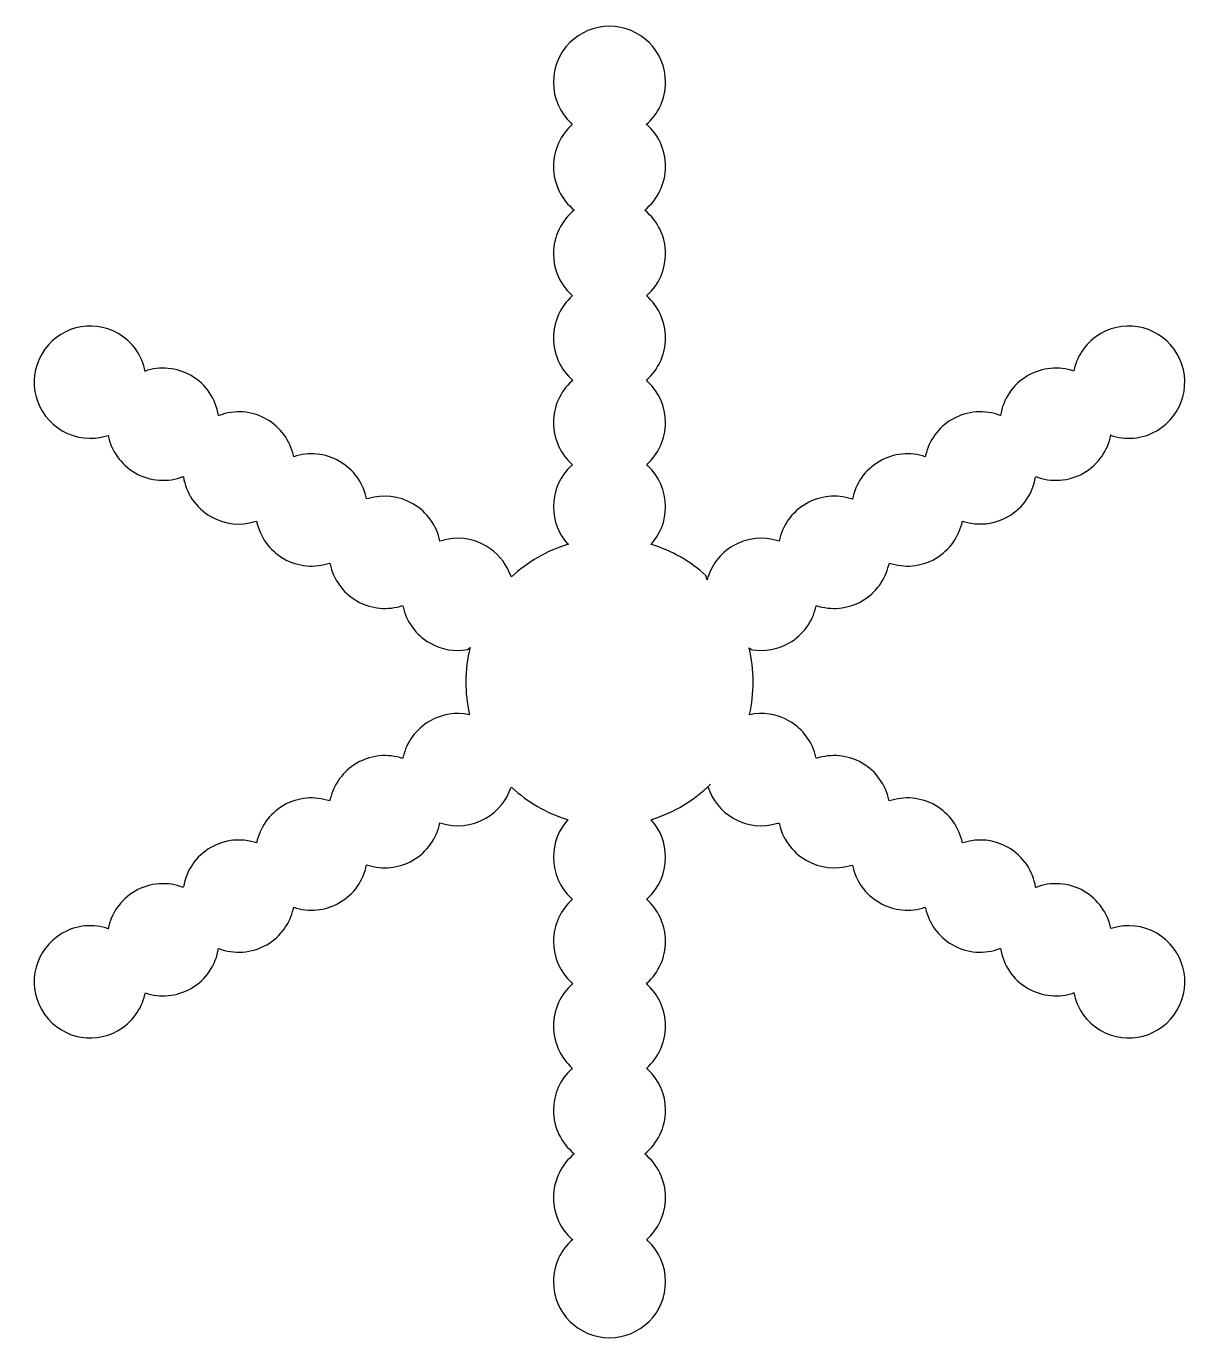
# Model space of a CAD drawing. Header units: centimetres. Extents: x -7.8 to 7.8, y -8.8 to 8.8.
import ezdxf

# ---------------------------------------------------------------- set-up
doc = ezdxf.new("R2010")
doc.units = ezdxf.units.CM
doc.header["$MEASUREMENT"] = 0
doc.layers.add('Camada 1', color=7, linetype='Continuous')

msp = doc.modelspace()

# ---------------------------------------------------------------- linework, layer by layer
at = {"layer": 'Camada 1'}
msp.add_open_spline([(-0.5643, 1.85474), (-0.68185, 1.98759), (-0.75313, 2.16229), (-0.75313, 2.35359), (-0.75313, 2.35359), (-0.75313, 2.57222), (-0.66, 2.76907), (-0.51125, 2.9066), (-0.51125, 2.9066), (-0.51125, 2.9066), (-0.49966, 2.91975), (-0.49966, 2.91975), (-0.49966, 2.91975), (-0.65521, 3.05776), (-0.75313, 3.2591), (-0.75313, 3.48334), (-0.75313, 3.48334), (-0.75313, 3.7049), (-0.65751, 3.90413), (-0.50516, 4.04195), (-0.50516, 4.04195), (-0.50516, 4.04195), (-0.49542, 4.05335), (-0.49542, 4.05335), (-0.49542, 4.05335), (-0.65338, 4.19144), (-0.75312, 4.39435), (-0.75312, 4.62059), (-0.75312, 4.62059), (-0.75312, 4.84475), (-0.6553, 5.04599), (-0.49994, 5.18399), (-0.49994, 5.18399), (-0.49994, 5.18399), (-0.51592, 5.20164), (-0.51592, 5.20164), (-0.51592, 5.20164), (-0.662, 5.33899), (-0.75312, 5.53401), (-0.75312, 5.75033), (-0.75312, 5.75033), (-0.75312, 5.98634), (-0.64453, 6.19705), (-0.47457, 6.33514), (-0.47457, 6.33514), (-0.47457, 6.33514), (-0.4729, 6.33744), (-0.4729, 6.33744), (-0.4729, 6.33744), (-0.64379, 6.47553), (-0.75312, 6.68682), (-0.75312, 6.92365), (-0.75312, 6.92365), (-0.75312, 7.14781), (-0.6553, 7.34905), (-0.49994, 7.48703), (-0.49994, 7.48703), (-0.49994, 7.48703), (-0.51558, 7.50431), (-0.51558, 7.50431), (-0.51558, 7.50431), (-0.66184, 7.64166), (-0.75315, 7.83684), (-0.75315, 8.05337), (-0.75315, 8.05337), (-0.75316, 8.46933), (-0.416, 8.80656), (0, 8.80656), (0, 8.80656), (0.41593, 8.80656), (0.75316, 8.46932), (0.75316, 8.0534), (0.75316, 8.0534), (0.75316, 7.82686), (0.65304, 7.62369), (0.49479, 7.48558), (0.49479, 7.48558), (0.49479, 7.48558), (0.49709, 7.48944), (0.49709, 7.48944), (0.49709, 7.48944), (0.65404, 7.35135), (0.75315, 7.14908), (0.75315, 6.92365), (0.75315, 6.92365), (0.75315, 6.68727), (0.64419, 6.47627), (0.47383, 6.33818), (0.47383, 6.33818), (0.47383, 6.33818), (0.47989, 6.33082), (0.47989, 6.33082), (0.47989, 6.33082), (0.64676, 6.19263), (0.75313, 5.98385), (0.75313, 5.75032), (0.75313, 5.75032), (0.75313, 5.53177), (0.65997, 5.33495), (0.51133, 5.19739), (0.51133, 5.19739), (0.51133, 5.19739), (0.49966, 5.18416), (0.49966, 5.18416), (0.49966, 5.18416), (0.65513, 5.04615), (0.75313, 4.84481), (0.75313, 4.62057), (0.75313, 4.62057), (0.75313, 4.39512), (0.65402, 4.19279), (0.49696, 4.05468), (0.49696, 4.05468), (0.49696, 4.05468), (0.51463, 4.03317), (0.51463, 4.03317), (0.51463, 4.03317), (0.66137, 3.89572), (0.75313, 3.70017), (0.75313, 3.48329), (0.75313, 3.48329), (0.75313, 3.25943), (0.65539, 3.05834), (0.50037, 2.92036), (0.50037, 2.92036), (0.50037, 2.92036), (0.51463, 2.90343), (0.51463, 2.90343), (0.51463, 2.90343), (0.66137, 2.76598), (0.75313, 2.57043), (0.75313, 2.35355), (0.75313, 2.35355), (0.75313, 2.15911), (0.67939, 1.98184), (0.5584, 1.84817), (0.5584, 1.84817), (0.5584, 1.84817), (0.55941, 1.84761), (0.55941, 1.84761), (0.55941, 1.84761), (0.83558, 1.76413), (1.08569, 1.62033), (1.29426, 1.43158), (1.29426, 1.43158), (1.29426, 1.43158), (1.31072, 1.37173), (1.31072, 1.37173), (1.31072, 1.37173), (1.36065, 1.55792), (1.48154, 1.72505), (1.66166, 1.82904), (1.66166, 1.82904), (1.85094, 1.93834), (2.06801, 1.95609), (2.26155, 1.89595), (2.26155, 1.89595), (2.26155, 1.89595), (2.27875, 1.89264), (2.27875, 1.89264), (2.27875, 1.89264), (2.3204, 2.09629), (2.44597, 2.28182), (2.63996, 2.39379), (2.63996, 2.39379), (2.83194, 2.50465), (3.05231, 2.5214), (3.24787, 2.45843), (3.24787, 2.45843), (3.24787, 2.45843), (3.26258, 2.45576), (3.26258, 2.45576), (3.26258, 2.45576), (3.30322, 2.66142), (3.429, 2.84935), (3.62501, 2.96252), (3.62501, 2.96252), (3.81908, 3.0746), (4.04223, 3.0905), (4.23953, 3.02494), (4.23953, 3.02494), (4.23953, 3.02494), (4.24678, 3.04756), (4.24678, 3.04756), (4.24678, 3.04756), (4.29266, 3.24282), (4.41603, 3.41909), (4.60333, 3.52728), (4.60333, 3.52728), (4.80772, 3.64534), (5.04455, 3.65674), (5.24918, 3.5785), (5.24918, 3.5785), (5.24918, 3.5785), (5.25204, 3.57824), (5.25204, 3.57824), (5.25204, 3.57824), (5.28614, 3.79522), (5.41431, 3.99565), (5.61952, 4.11405), (5.61952, 4.11405), (5.81351, 4.22602), (6.03674, 4.24203), (6.23404, 4.17647), (6.23404, 4.17647), (6.23404, 4.17647), (6.24113, 4.19862), (6.24113, 4.19862), (6.24113, 4.19862), (6.28701, 4.39399), (6.41038, 4.5706), (6.59784, 4.67889), (6.59784, 4.67889), (6.95804, 4.88685), (7.41874, 4.76348), (7.62673, 4.40317), (7.62673, 4.40317), (7.83469, 4.04305), (7.71121, 3.58235), (7.35101, 3.37439), (7.35101, 3.37439), (7.15482, 3.26102), (6.92881, 3.24623), (6.73014, 3.31428), (6.73014, 3.31428), (6.73014, 3.31428), (6.73456, 3.31417), (6.73456, 3.31417), (6.73456, 3.31417), (6.69355, 3.10914), (6.56787, 2.92224), (6.37269, 2.80953), (6.37269, 2.80953), (6.16796, 2.69131), (5.93084, 2.68007), (5.726, 2.7587), (5.726, 2.7587), (5.726, 2.7587), (5.72261, 2.74978), (5.72261, 2.74978), (5.72261, 2.74978), (5.68647, 2.5361), (5.55878, 2.33965), (5.35651, 2.22278), (5.35651, 2.22278), (5.16731, 2.11356), (4.95024, 2.09591), (4.75681, 2.15584), (4.75681, 2.15584), (4.75681, 2.15584), (4.73953, 2.15933), (4.73953, 2.15933), (4.73953, 2.15933), (4.6977, 1.95568), (4.57239, 1.77007), (4.37821, 1.658), (4.37821, 1.658), (4.18292, 1.54529), (3.95813, 1.52994), (3.7602, 1.59685), (3.7602, 1.59685), (3.7602, 1.59685), (3.75028, 1.57084), (3.75028, 1.57084), (3.75028, 1.57084), (3.70467, 1.37492), (3.58111, 1.19775), (3.3932, 1.08927), (3.3932, 1.08927), (3.19939, 0.9773), (2.97653, 0.96156), (2.77942, 1.02675), (2.77942, 1.02675), (2.77942, 1.02675), (2.77191, 1.00587), (2.77191, 1.00587), (2.77191, 1.00587), (2.7263, 0.81013), (2.60281, 0.63297), (2.41491, 0.52449), (2.41491, 0.52449), (2.25814, 0.43403), (2.08238, 0.40627), (1.9167, 0.43347), (1.9167, 0.43347), (1.9167, 0.43347), (1.8755, 0.45757), (1.8755, 0.45757), (1.8755, 0.45757), (1.91117, 0.31083), (1.93003, 0.15759), (1.93003, -0.00011), (1.93003, -0.00011), (1.93003, -0.14949), (1.91302, -0.29496), (1.88095, -0.43461), (1.88095, -0.43461), (1.88095, -0.43461), (1.88196, -0.44014), (1.88196, -0.44014), (1.88196, -0.44014), (2.05756, -0.40273), (2.24714, -0.4277), (2.41499, -0.52462), (2.41499, -0.52462), (2.6043, -0.63392), (2.72815, -0.81302), (2.77292, -1.01058), (2.77292, -1.01058), (2.77292, -1.01058), (2.77861, -1.02722), (2.77861, -1.02722), (2.77861, -1.02722), (2.97583, -0.9615), (3.19922, -0.9774), (3.39332, -1.08948), (3.39332, -1.08948), (3.5852, -1.20029), (3.70995, -1.38277), (3.75326, -1.58367), (3.75326, -1.58367), (3.75326, -1.58367), (3.75823, -1.59772), (3.75823, -1.59772), (3.75823, -1.59772), (3.95664, -1.53004), (4.18225, -1.54504), (4.37828, -1.65812), (4.37828, -1.65812), (4.57246, -1.77017), (4.69776, -1.95554), (4.7396, -2.15911), (4.7396, -2.15911), (4.7396, -2.15911), (4.76286, -2.15414), (4.76286, -2.15414), (4.76286, -2.15414), (4.95492, -2.09622), (5.16931, -2.11488), (5.35666, -2.22301), (5.35666, -2.22301), (5.56097, -2.34104), (5.68929, -2.54038), (5.72388, -2.75681), (5.72388, -2.75681), (5.72388, -2.75681), (5.72499, -2.75938), (5.72499, -2.75938), (5.72499, -2.75938), (5.92999, -2.68043), (6.16764, -2.69128), (6.37277, -2.80968), (6.37277, -2.80968), (6.56684, -2.92173), (6.69225, -3.1071), (6.73409, -3.31064), (6.73409, -3.31064), (6.73409, -3.31064), (6.75687, -3.30577), (6.75687, -3.30577), (6.75687, -3.30577), (6.94893, -3.24777), (7.16361, -3.26632), (7.35115, -3.37454), (7.35115, -3.37454), (7.71135, -3.5825), (7.83483, -4.0432), (7.62679, -4.40343), (7.62679, -4.40343), (7.41893, -4.76366), (6.95821, -4.88704), (6.59798, -4.67907), (6.59798, -4.67907), (6.40179, -4.5658), (6.27582, -4.37752), (6.23547, -4.17147), (6.23547, -4.17147), (6.23547, -4.17147), (6.23759, -4.17533), (6.23759, -4.17533), (6.23759, -4.17533), (6.03958, -4.24224), (5.81487, -4.2269), (5.6196, -4.11416), (5.6196, -4.11416), (5.41487, -3.99602), (5.2866, -3.79624), (5.2522, -3.57954), (5.2522, -3.57954), (5.2522, -3.57954), (5.24283, -3.58113), (5.24283, -3.58113), (5.24283, -3.58113), (5.03966, -3.65662), (4.80574, -3.64429), (4.60349, -3.52753), (4.60349, -3.52753), (4.41421, -3.41831), (4.29036, -3.23924), (4.24551, -3.04165), (4.24551, -3.04165), (4.24551, -3.04165), (4.23998, -3.02493), (4.23998, -3.02493), (4.23998, -3.02493), (4.04268, -3.09055), (3.81929, -3.07486), (3.62511, -2.96267), (3.62511, -2.96267), (3.42982, -2.84993), (3.30425, -2.66295), (3.26313, -2.45803), (3.26313, -2.45803), (3.26313, -2.45803), (3.23564, -2.46242), (3.23564, -2.46242), (3.23564, -2.46242), (3.04323, -2.52089), (2.828, -2.50253), (2.64017, -2.39403), (2.64017, -2.39403), (2.44626, -2.28214), (2.32114, -2.09696), (2.27904, -1.8937), (2.27904, -1.8937), (2.27904, -1.8937), (2.25726, -1.89756), (2.25726, -1.89756), (2.25726, -1.89756), (2.06491, -1.95603), (1.8498, -1.93764), (1.66187, -1.82914), (1.66187, -1.82914), (1.49397, -1.73225), (1.3776, -1.58054), (1.32225, -1.40972), (1.32225, -1.40972), (1.32225, -1.40972), (1.35718, -1.37239), (1.35718, -1.37239), (1.35718, -1.37239), (1.13863, -1.58845), (0.86879, -1.75273), (0.56761, -1.84533), (0.56761, -1.84533), (0.56761, -1.84533), (0.5606, -1.85073), (0.5606, -1.85073), (0.5606, -1.85073), (0.6804, -1.98405), (0.7533, -2.1604), (0.7533, -2.35373), (0.7533, -2.35373), (0.7533, -2.57238), (0.66009, -2.76921), (0.51131, -2.90674), (0.51131, -2.90674), (0.51131, -2.90674), (0.4998, -2.92), (0.4998, -2.92), (0.4998, -2.92), (0.65527, -3.0579), (0.75327, -3.25933), (0.75327, -3.48348), (0.75327, -3.48348), (0.75327, -3.70504), (0.65768, -3.90427), (0.50522, -4.04217), (0.50522, -4.04217), (0.50522, -4.04217), (0.49548, -4.05357), (0.49548, -4.05357), (0.49548, -4.05357), (0.65344, -4.19158), (0.75318, -4.39449), (0.75326, -4.62076), (0.75326, -4.62076), (0.75326, -4.84492), (0.65544, -5.04616), (0.50008, -5.18416), (0.50008, -5.18416), (0.50008, -5.18416), (0.51598, -5.20181), (0.51598, -5.20181), (0.51598, -5.20181), (0.66216, -5.33916), (0.75321, -5.53418), (0.75328, -5.7505), (0.75328, -5.7505), (0.7532, -5.98648), (0.64469, -6.19722), (0.47473, -6.33539), (0.47473, -6.33539), (0.47473, -6.33539), (0.47298, -6.33769), (0.47298, -6.33769), (0.47298, -6.33769), (0.6439, -6.4757), (0.75331, -6.68697), (0.75331, -6.9238), (0.75331, -6.9238), (0.75331, -7.14793), (0.65549, -7.34917), (0.50013, -7.48718), (0.50013, -7.48718), (0.50013, -7.48718), (0.51577, -7.50446), (0.51577, -7.50446), (0.51577, -7.50446), (0.66193, -7.64181), (0.75326, -7.83699), (0.75334, -8.05352), (0.75334, -8.05352), (0.75334, -8.46945), (0.41613, -8.80676), (0.0001, -8.80668), (0.0001, -8.80668), (-0.41577, -8.80676), (-0.75301, -8.46944), (-0.75301, -8.05352), (-0.75301, -8.05352), (-0.75301, -7.82696), (-0.65289, -7.62381), (-0.49467, -7.4858), (-0.49467, -7.4858), (-0.49467, -7.4858), (-0.49692, -7.48958), (-0.49692, -7.48958), (-0.49692, -7.48958), (-0.65395, -7.35147), (-0.75301, -7.14922), (-0.75301, -6.92379), (-0.75301, -6.92379), (-0.75304, -6.68738), (-0.64411, -6.47641), (-0.47369, -6.33832), (-0.47369, -6.33832), (-0.47369, -6.33832), (-0.47972, -6.33096), (-0.47972, -6.33096), (-0.47972, -6.33096), (-0.6467, -6.19277), (-0.75301, -5.98399), (-0.75301, -5.75049), (-0.75301, -5.75049), (-0.75304, -5.53194), (-0.65982, -5.3352), (-0.51115, -5.19756), (-0.51115, -5.19756), (-0.51115, -5.19756), (-0.49948, -5.18433), (-0.49948, -5.18433), (-0.49948, -5.18433), (-0.65495, -5.04632), (-0.75303, -4.845), (-0.753, -4.62074), (-0.753, -4.62074), (-0.753, -4.39529), (-0.65389, -4.19296), (-0.49691, -4.05495), (-0.49691, -4.05495), (-0.49691, -4.05495), (-0.51453, -4.03336), (-0.51453, -4.03336), (-0.51453, -4.03336), (-0.66129, -3.89591), (-0.75305, -3.70036), (-0.75303, -3.48348), (-0.75303, -3.48348), (-0.75306, -3.25962), (-0.65529, -3.05861), (-0.5003, -2.92055), (-0.5003, -2.92055), (-0.5003, -2.92055), (-0.51456, -2.90362), (-0.51456, -2.90362), (-0.51456, -2.90362), (-0.66132, -2.76627), (-0.75306, -2.57072), (-0.75306, -2.35374), (-0.75306, -2.35374), (-0.75306, -2.16059), (-0.68038, -1.98443), (-0.56087, -1.85114), (-0.56087, -1.85114), (-0.56087, -1.85114), (-0.56886, -1.8449), (-0.56886, -1.8449), (-0.56886, -1.8449), (-0.84831, -1.75883), (-1.10067, -1.61101), (-1.31001, -1.41739), (-1.31001, -1.41739), (-1.31001, -1.41739), (-1.32297, -1.41308), (-1.32297, -1.41308), (-1.32297, -1.41308), (-1.37885, -1.5826), (-1.4949, -1.73301), (-1.66161, -1.82927), (-1.66161, -1.82927), (-1.85092, -1.9386), (-2.06798, -1.95632), (-2.26145, -1.89629), (-2.26145, -1.89629), (-2.26145, -1.89629), (-2.2787, -1.89288), (-2.2787, -1.89288), (-2.2787, -1.89288), (-2.3204, -2.09653), (-2.44584, -2.28206), (-2.63996, -2.39413), (-2.63996, -2.39413), (-2.83184, -2.50491), (-3.05221, -2.52171), (-3.24776, -2.45864), (-3.24776, -2.45864), (-3.24776, -2.45864), (-3.26252, -2.45597), (-3.26252, -2.45597), (-3.26252, -2.45597), (-3.30311, -2.66174), (-3.42897, -2.84956), (-3.62489, -2.96273), (-3.62489, -2.96273), (-3.81896, -3.07481), (-4.04219, -3.09071), (-4.23941, -3.02515), (-4.23941, -3.02515), (-4.23941, -3.02515), (-4.24671, -3.04777), (-4.24671, -3.04777), (-4.24671, -3.04777), (-4.29259, -3.24303), (-4.41594, -3.41938), (-4.60326, -3.52759), (-4.60326, -3.52759), (-4.80768, -3.64554), (-5.04443, -3.65694), (-5.24908, -3.57881), (-5.24908, -3.57881), (-5.24908, -3.57881), (-5.25188, -3.57844), (-5.25188, -3.57844), (-5.25188, -3.57844), (-5.28598, -3.79548), (-5.41428, -3.99582), (-5.61936, -4.11425), (-5.61936, -4.11425), (-5.81348, -4.2263), (-6.03671, -4.24223), (-6.23388, -4.17667), (-6.23388, -4.17667), (-6.23388, -4.17667), (-6.24105, -4.19882), (-6.24105, -4.19882), (-6.24105, -4.19882), (-6.28688, -4.39421), (-6.4103, -4.57082), (-6.59776, -4.67912), (-6.59776, -4.67912), (-6.95796, -4.88706), (-7.41863, -4.76368), (-7.62665, -4.40337), (-7.62665, -4.40337), (-7.83461, -4.04327), (-7.71113, -3.58258), (-7.35093, -3.37459), (-7.35093, -3.37459), (-7.15471, -3.26132), (-6.92873, -3.24643), (-6.73006, -3.31448), (-6.73006, -3.31448), (-6.73006, -3.31448), (-6.73448, -3.31437), (-6.73448, -3.31437), (-6.73448, -3.31437), (-6.69344, -3.10937), (-6.56774, -2.92244), (-6.37253, -2.80973), (-6.37253, -2.80973), (-6.16787, -2.69149), (-5.93068, -2.68038), (-5.72589, -2.7589), (-5.72589, -2.7589), (-5.72589, -2.7589), (-5.72253, -2.74996), (-5.72253, -2.74996), (-5.72253, -2.74996), (-5.68636, -2.53631), (-5.55865, -2.33983), (-5.35645, -2.22307), (-5.35645, -2.22307), (-5.16725, -2.11377), (-4.95018, -2.0961), (-4.75669, -2.15605), (-4.75669, -2.15605), (-4.75669, -2.15605), (-4.73941, -2.15957), (-4.73941, -2.15957), (-4.73941, -2.15957), (-4.69761, -1.95592), (-4.5723, -1.77029), (-4.37809, -1.65824), (-4.37809, -1.65824), (-4.18285, -1.5455), (-3.95804, -1.53016), (-3.76, -1.59707), (-3.76, -1.59707), (-3.76, -1.59707), (-3.7501, -1.57106), (-3.7501, -1.57106), (-3.7501, -1.57106), (-3.70449, -1.37524), (-3.58103, -1.19797), (-3.39315, -1.0896), (-3.39315, -1.0896), (-3.19929, -0.97763), (-2.97635, -0.96181), (-2.77926, -1.027), (-2.77926, -1.027), (-2.77926, -1.027), (-2.77172, -1.00623), (-2.77172, -1.00623), (-2.77172, -1.00623), (-2.72611, -0.81041), (-2.60262, -0.63322), (-2.41477, -0.52474), (-2.41477, -0.52474), (-2.24835, -0.42867), (-2.06057, -0.4033), (-1.88613, -0.43933), (-1.88613, -0.43933), (-1.88613, -0.43933), (-1.88314, -0.42435), (-1.88314, -0.42435), (-1.88314, -0.42435), (-1.91375, -0.28782), (-1.92989, -0.14588), (-1.92989, -0.00014), (-1.92989, -0.00014), (-1.92989, 0.16012), (-1.91036, 0.31585), (-1.87353, 0.46471), (-1.87353, 0.46471), (-1.87353, 0.46471), (-1.90893, 0.43455), (-1.90893, 0.43455), (-1.90893, 0.43455), (-2.07686, 0.40523), (-2.25564, 0.43243), (-2.41484, 0.52438), (-2.41484, 0.52438), (-2.60412, 0.63371), (-2.72805, 0.8128), (-2.77279, 1.01037), (-2.77279, 1.01037), (-2.77279, 1.01037), (-2.7784, 1.02701), (-2.7784, 1.02701), (-2.7784, 1.02701), (-2.97567, 0.96126), (-3.19901, 0.97719), (-3.39319, 1.08927), (-3.39319, 1.08927), (-3.58507, 1.20005), (-3.70982, 1.38245), (-3.753, 1.58333), (-3.753, 1.58333), (-3.753, 1.58333), (-3.758, 1.59749), (-3.758, 1.59749), (-3.758, 1.59749), (-3.95654, 1.52973), (-4.18215, 1.54481), (-4.37813, 1.65789), (-4.37813, 1.65789), (-4.5722, 1.76997), (-4.69761, 1.95531), (-4.73945, 2.15885), (-4.73945, 2.15885), (-4.73945, 2.15885), (-4.76271, 2.15388), (-4.76271, 2.15388), (-4.76271, 2.15388), (-4.95472, 2.09596), (-5.16911, 2.11462), (-5.35649, 2.22275), (-5.35649, 2.22275), (-5.56088, 2.34081), (-5.68907, 2.54012), (-5.72368, 2.75644), (-5.72368, 2.75644), (-5.72368, 2.75644), (-5.72482, 2.75901), (-5.72482, 2.75901), (-5.72482, 2.75901), (-5.92985, 2.68003), (-6.16749, 2.69099), (-6.37257, 2.80939), (-6.37257, 2.80939), (-6.56669, 2.92147), (-6.69211, 3.10681), (-6.73389, 3.31038), (-6.73389, 3.31038), (-6.73389, 3.31038), (-6.7567, 3.30551), (-6.7567, 3.30551), (-6.7567, 3.30551), (-6.94879, 3.24749), (-7.16347, 3.26606), (-7.35098, 3.37428), (-7.35098, 3.37428), (-7.71118, 3.58224), (-7.83466, 4.04286), (-7.62665, 4.40317), (-7.62665, 4.40317), (-7.41869, 4.76337), (-6.95802, 4.88675), (-6.59782, 4.67879), (-6.59782, 4.67879), (-6.40163, 4.56552), (-6.27572, 4.37724), (-6.23526, 4.17119), (-6.23526, 4.17119), (-6.23526, 4.17119), (-6.23743, 4.17505), (-6.23743, 4.17505), (-6.23743, 4.17505), (-6.03939, 4.24199), (-5.81465, 4.22662), (-5.61942, 4.1139), (-5.61942, 4.1139), (-5.41471, 3.99576), (-5.28647, 3.7959), (-5.25207, 3.57928), (-5.25207, 3.57928), (-5.25207, 3.57928), (-5.24265, 3.58084), (-5.24265, 3.58084), (-5.24265, 3.58084), (-5.03956, 3.65633), (-4.80553, 3.644), (-4.60331, 3.52724), (-4.60331, 3.52724), (-4.41405, 3.41802), (-4.29018, 3.23892), (-4.24536, 3.04136), (-4.24536, 3.04136), (-4.24536, 3.04136), (-4.23975, 3.02464), (-4.23975, 3.02464), (-4.23975, 3.02464), (-4.0425, 3.09028), (-3.81914, 3.07457), (-3.62496, 2.96238), (-3.62496, 2.96238), (-3.42972, 2.84967), (-3.30399, 2.66266), (-3.26296, 2.45763), (-3.26296, 2.45763), (-3.26296, 2.45763), (-3.23547, 2.46213), (-3.23547, 2.46213), (-3.23547, 2.46213), (-3.04309, 2.52052), (-2.82785, 2.50221), (-2.64003, 2.39374), (-2.64003, 2.39374), (-2.44614, 2.28185), (-2.32092, 2.09669), (-2.2789, 1.89341), (-2.2789, 1.89341), (-2.2789, 1.89341), (-2.2571, 1.89727), (-2.2571, 1.89727), (-2.2571, 1.89727), (-2.06472, 1.95566), (-1.84951, 1.93735), (-1.66168, 1.82888), (-1.66168, 1.82888), (-1.51145, 1.7422), (-1.40241, 1.61155), (-1.34143, 1.46259), (-1.34143, 1.46259), (-1.34143, 1.46259), (-1.31717, 1.41057), (-1.31717, 1.41057), (-1.31717, 1.41057), (-1.10198, 1.61155), (-0.84084, 1.76389), (-0.55117, 1.85002), (-0.55117, 1.85002), (-0.55117, 1.85002), (-0.5643, 1.85474), (-0.5643, 1.85474)], degree=3, knots=[0, 0, 0, 0, 0.00444444, 0.00444444, 0.00444444, 0.00444444, 0.00888889, 0.00888889, 0.00888889, 0.00888889, 0.01333333, 0.01333333, 0.01333333, 0.01333333, 0.01777778, 0.01777778, 0.01777778, 0.01777778, 0.02222222, 0.02222222, 0.02222222, 0.02222222, 0.02666667, 0.02666667, 0.02666667, 0.02666667, 0.03111111, 0.03111111, 0.03111111, 0.03111111, 0.03555556, 0.03555556, 0.03555556, 0.03555556, 0.04, 0.04, 0.04, 0.04, 0.04444444, 0.04444444, 0.04444444, 0.04444444, 0.04888889, 0.04888889, 0.04888889, 0.04888889, 0.05333333, 0.05333333, 0.05333333, 0.05333333, 0.05777778, 0.05777778, 0.05777778, 0.05777778, 0.06222222, 0.06222222, 0.06222222, 0.06222222, 0.06666667, 0.06666667, 0.06666667, 0.06666667, 0.07111111, 0.07111111, 0.07111111, 0.07111111, 0.07555556, 0.07555556, 0.07555556, 0.07555556, 0.08, 0.08, 0.08, 0.08, 0.08444444, 0.08444444, 0.08444444, 0.08444444, 0.08888889, 0.08888889, 0.08888889, 0.08888889, 0.09333333, 0.09333333, 0.09333333, 0.09333333, 0.09777778, 0.09777778, 0.09777778, 0.09777778, 0.10222222, 0.10222222, 0.10222222, 0.10222222, 0.10666667, 0.10666667, 0.10666667, 0.10666667, 0.11111111, 0.11111111, 0.11111111, 0.11111111, 0.11555556, 0.11555556, 0.11555556, 0.11555556, 0.12, 0.12, 0.12, 0.12, 0.12444444, 0.12444444, 0.12444444, 0.12444444, 0.12888889, 0.12888889, 0.12888889, 0.12888889, 0.13333333, 0.13333333, 0.13333333, 0.13333333, 0.13777778, 0.13777778, 0.13777778, 0.13777778, 0.14222222, 0.14222222, 0.14222222, 0.14222222, 0.14666667, 0.14666667, 0.14666667, 0.14666667, 0.15111111, 0.15111111, 0.15111111, 0.15111111, 0.15555556, 0.15555556, 0.15555556, 0.15555556, 0.16, 0.16, 0.16, 0.16, 0.16444444, 0.16444444, 0.16444444, 0.16444444, 0.16888889, 0.16888889, 0.16888889, 0.16888889, 0.17333333, 0.17333333, 0.17333333, 0.17333333, 0.17777778, 0.17777778, 0.17777778, 0.17777778, 0.18222222, 0.18222222, 0.18222222, 0.18222222, 0.18666667, 0.18666667, 0.18666667, 0.18666667, 0.19111111, 0.19111111, 0.19111111, 0.19111111, 0.19555556, 0.19555556, 0.19555556, 0.19555556, 0.2, 0.2, 0.2, 0.2, 0.20444444, 0.20444444, 0.20444444, 0.20444444, 0.20888889, 0.20888889, 0.20888889, 0.20888889, 0.21333333, 0.21333333, 0.21333333, 0.21333333, 0.21777778, 0.21777778, 0.21777778, 0.21777778, 0.22222222, 0.22222222, 0.22222222, 0.22222222, 0.22666667, 0.22666667, 0.22666667, 0.22666667, 0.23111111, 0.23111111, 0.23111111, 0.23111111, 0.23555556, 0.23555556, 0.23555556, 0.23555556, 0.24, 0.24, 0.24, 0.24, 0.24444444, 0.24444444, 0.24444444, 0.24444444, 0.24888889, 0.24888889, 0.24888889, 0.24888889, 0.25333333, 0.25333333, 0.25333333, 0.25333333, 0.25777778, 0.25777778, 0.25777778, 0.25777778, 0.26222222, 0.26222222, 0.26222222, 0.26222222, 0.26666667, 0.26666667, 0.26666667, 0.26666667, 0.27111111, 0.27111111, 0.27111111, 0.27111111, 0.27555556, 0.27555556, 0.27555556, 0.27555556, 0.28, 0.28, 0.28, 0.28, 0.28444444, 0.28444444, 0.28444444, 0.28444444, 0.28888889, 0.28888889, 0.28888889, 0.28888889, 0.29333333, 0.29333333, 0.29333333, 0.29333333, 0.29777778, 0.29777778, 0.29777778, 0.29777778, 0.30222222, 0.30222222, 0.30222222, 0.30222222, 0.30666667, 0.30666667, 0.30666667, 0.30666667, 0.31111111, 0.31111111, 0.31111111, 0.31111111, 0.31555556, 0.31555556, 0.31555556, 0.31555556, 0.32, 0.32, 0.32, 0.32, 0.32444444, 0.32444444, 0.32444444, 0.32444444, 0.32888889, 0.32888889, 0.32888889, 0.32888889, 0.33333333, 0.33333333, 0.33333333, 0.33333333, 0.33777778, 0.33777778, 0.33777778, 0.33777778, 0.34222222, 0.34222222, 0.34222222, 0.34222222, 0.34666667, 0.34666667, 0.34666667, 0.34666667, 0.35111111, 0.35111111, 0.35111111, 0.35111111, 0.35555556, 0.35555556, 0.35555556, 0.35555556, 0.36, 0.36, 0.36, 0.36, 0.36444444, 0.36444444, 0.36444444, 0.36444444, 0.36888889, 0.36888889, 0.36888889, 0.36888889, 0.37333333, 0.37333333, 0.37333333, 0.37333333, 0.37777778, 0.37777778, 0.37777778, 0.37777778, 0.38222222, 0.38222222, 0.38222222, 0.38222222, 0.38666667, 0.38666667, 0.38666667, 0.38666667, 0.39111111, 0.39111111, 0.39111111, 0.39111111, 0.39555556, 0.39555556, 0.39555556, 0.39555556, 0.4, 0.4, 0.4, 0.4, 0.40444444, 0.40444444, 0.40444444, 0.40444444, 0.40888889, 0.40888889, 0.40888889, 0.40888889, 0.41333333, 0.41333333, 0.41333333, 0.41333333, 0.41777778, 0.41777778, 0.41777778, 0.41777778, 0.42222222, 0.42222222, 0.42222222, 0.42222222, 0.42666667, 0.42666667, 0.42666667, 0.42666667, 0.43111111, 0.43111111, 0.43111111, 0.43111111, 0.43555556, 0.43555556, 0.43555556, 0.43555556, 0.44, 0.44, 0.44, 0.44, 0.44444444, 0.44444444, 0.44444444, 0.44444444, 0.44888889, 0.44888889, 0.44888889, 0.44888889, 0.45333333, 0.45333333, 0.45333333, 0.45333333, 0.45777778, 0.45777778, 0.45777778, 0.45777778, 0.46222222, 0.46222222, 0.46222222, 0.46222222, 0.46666667, 0.46666667, 0.46666667, 0.46666667, 0.47111111, 0.47111111, 0.47111111, 0.47111111, 0.47555556, 0.47555556, 0.47555556, 0.47555556, 0.48, 0.48, 0.48, 0.48, 0.48444444, 0.48444444, 0.48444444, 0.48444444, 0.48888889, 0.48888889, 0.48888889, 0.48888889, 0.49333333, 0.49333333, 0.49333333, 0.49333333, 0.49777778, 0.49777778, 0.49777778, 0.49777778, 0.50222222, 0.50222222, 0.50222222, 0.50222222, 0.50666667, 0.50666667, 0.50666667, 0.50666667, 0.51111111, 0.51111111, 0.51111111, 0.51111111, 0.51555556, 0.51555556, 0.51555556, 0.51555556, 0.52, 0.52, 0.52, 0.52, 0.52444444, 0.52444444, 0.52444444, 0.52444444, 0.52888889, 0.52888889, 0.52888889, 0.52888889, 0.53333333, 0.53333333, 0.53333333, 0.53333333, 0.53777778, 0.53777778, 0.53777778, 0.53777778, 0.54222222, 0.54222222, 0.54222222, 0.54222222, 0.54666667, 0.54666667, 0.54666667, 0.54666667, 0.55111111, 0.55111111, 0.55111111, 0.55111111, 0.55555556, 0.55555556, 0.55555556, 0.55555556, 0.56, 0.56, 0.56, 0.56, 0.56444444, 0.56444444, 0.56444444, 0.56444444, 0.56888889, 0.56888889, 0.56888889, 0.56888889, 0.57333333, 0.57333333, 0.57333333, 0.57333333, 0.57777778, 0.57777778, 0.57777778, 0.57777778, 0.58222222, 0.58222222, 0.58222222, 0.58222222, 0.58666667, 0.58666667, 0.58666667, 0.58666667, 0.59111111, 0.59111111, 0.59111111, 0.59111111, 0.59555556, 0.59555556, 0.59555556, 0.59555556, 0.6, 0.6, 0.6, 0.6, 0.60444444, 0.60444444, 0.60444444, 0.60444444, 0.60888889, 0.60888889, 0.60888889, 0.60888889, 0.61333333, 0.61333333, 0.61333333, 0.61333333, 0.61777778, 0.61777778, 0.61777778, 0.61777778, 0.62222222, 0.62222222, 0.62222222, 0.62222222, 0.62666667, 0.62666667, 0.62666667, 0.62666667, 0.63111111, 0.63111111, 0.63111111, 0.63111111, 0.63555556, 0.63555556, 0.63555556, 0.63555556, 0.64, 0.64, 0.64, 0.64, 0.64444444, 0.64444444, 0.64444444, 0.64444444, 0.64888889, 0.64888889, 0.64888889, 0.64888889, 0.65333333, 0.65333333, 0.65333333, 0.65333333, 0.65777778, 0.65777778, 0.65777778, 0.65777778, 0.66222222, 0.66222222, 0.66222222, 0.66222222, 0.66666667, 0.66666667, 0.66666667, 0.66666667, 0.67111111, 0.67111111, 0.67111111, 0.67111111, 0.67555556, 0.67555556, 0.67555556, 0.67555556, 0.68, 0.68, 0.68, 0.68, 0.68444444, 0.68444444, 0.68444444, 0.68444444, 0.68888889, 0.68888889, 0.68888889, 0.68888889, 0.69333333, 0.69333333, 0.69333333, 0.69333333, 0.69777778, 0.69777778, 0.69777778, 0.69777778, 0.70222222, 0.70222222, 0.70222222, 0.70222222, 0.70666667, 0.70666667, 0.70666667, 0.70666667, 0.71111111, 0.71111111, 0.71111111, 0.71111111, 0.71555556, 0.71555556, 0.71555556, 0.71555556, 0.72, 0.72, 0.72, 0.72, 0.72444444, 0.72444444, 0.72444444, 0.72444444, 0.72888889, 0.72888889, 0.72888889, 0.72888889, 0.73333333, 0.73333333, 0.73333333, 0.73333333, 0.73777778, 0.73777778, 0.73777778, 0.73777778, 0.74222222, 0.74222222, 0.74222222, 0.74222222, 0.74666667, 0.74666667, 0.74666667, 0.74666667, 0.75111111, 0.75111111, 0.75111111, 0.75111111, 0.75555556, 0.75555556, 0.75555556, 0.75555556, 0.76, 0.76, 0.76, 0.76, 0.76444444, 0.76444444, 0.76444444, 0.76444444, 0.76888889, 0.76888889, 0.76888889, 0.76888889, 0.77333333, 0.77333333, 0.77333333, 0.77333333, 0.77777778, 0.77777778, 0.77777778, 0.77777778, 0.78222222, 0.78222222, 0.78222222, 0.78222222, 0.78666667, 0.78666667, 0.78666667, 0.78666667, 0.79111111, 0.79111111, 0.79111111, 0.79111111, 0.79555556, 0.79555556, 0.79555556, 0.79555556, 0.8, 0.8, 0.8, 0.8, 0.80444444, 0.80444444, 0.80444444, 0.80444444, 0.80888889, 0.80888889, 0.80888889, 0.80888889, 0.81333333, 0.81333333, 0.81333333, 0.81333333, 0.81777778, 0.81777778, 0.81777778, 0.81777778, 0.82222222, 0.82222222, 0.82222222, 0.82222222, 0.82666667, 0.82666667, 0.82666667, 0.82666667, 0.83111111, 0.83111111, 0.83111111, 0.83111111, 0.83555556, 0.83555556, 0.83555556, 0.83555556, 0.84, 0.84, 0.84, 0.84, 0.84444444, 0.84444444, 0.84444444, 0.84444444, 0.84888889, 0.84888889, 0.84888889, 0.84888889, 0.85333333, 0.85333333, 0.85333333, 0.85333333, 0.85777778, 0.85777778, 0.85777778, 0.85777778, 0.86222222, 0.86222222, 0.86222222, 0.86222222, 0.86666667, 0.86666667, 0.86666667, 0.86666667, 0.87111111, 0.87111111, 0.87111111, 0.87111111, 0.87555556, 0.87555556, 0.87555556, 0.87555556, 0.88, 0.88, 0.88, 0.88, 0.88444444, 0.88444444, 0.88444444, 0.88444444, 0.88888889, 0.88888889, 0.88888889, 0.88888889, 0.89333333, 0.89333333, 0.89333333, 0.89333333, 0.89777778, 0.89777778, 0.89777778, 0.89777778, 0.90222222, 0.90222222, 0.90222222, 0.90222222, 0.90666667, 0.90666667, 0.90666667, 0.90666667, 0.91111111, 0.91111111, 0.91111111, 0.91111111, 0.91555556, 0.91555556, 0.91555556, 0.91555556, 0.92, 0.92, 0.92, 0.92, 0.92444444, 0.92444444, 0.92444444, 0.92444444, 0.92888889, 0.92888889, 0.92888889, 0.92888889, 0.93333333, 0.93333333, 0.93333333, 0.93333333, 0.93777778, 0.93777778, 0.93777778, 0.93777778, 0.94222222, 0.94222222, 0.94222222, 0.94222222, 0.94666667, 0.94666667, 0.94666667, 0.94666667, 0.95111111, 0.95111111, 0.95111111, 0.95111111, 0.95555556, 0.95555556, 0.95555556, 0.95555556, 0.96, 0.96, 0.96, 0.96, 0.96444444, 0.96444444, 0.96444444, 0.96444444, 0.96888889, 0.96888889, 0.96888889, 0.96888889, 0.97333333, 0.97333333, 0.97333333, 0.97333333, 0.97777778, 0.97777778, 0.97777778, 0.97777778, 0.98222222, 0.98222222, 0.98222222, 0.98222222, 0.98666667, 0.98666667, 0.98666667, 0.98666667, 0.99111111, 0.99111111, 0.99111111, 0.99111111, 1, 1, 1, 1], dxfattribs=at)

doc.saveas('drawing.dxf')
